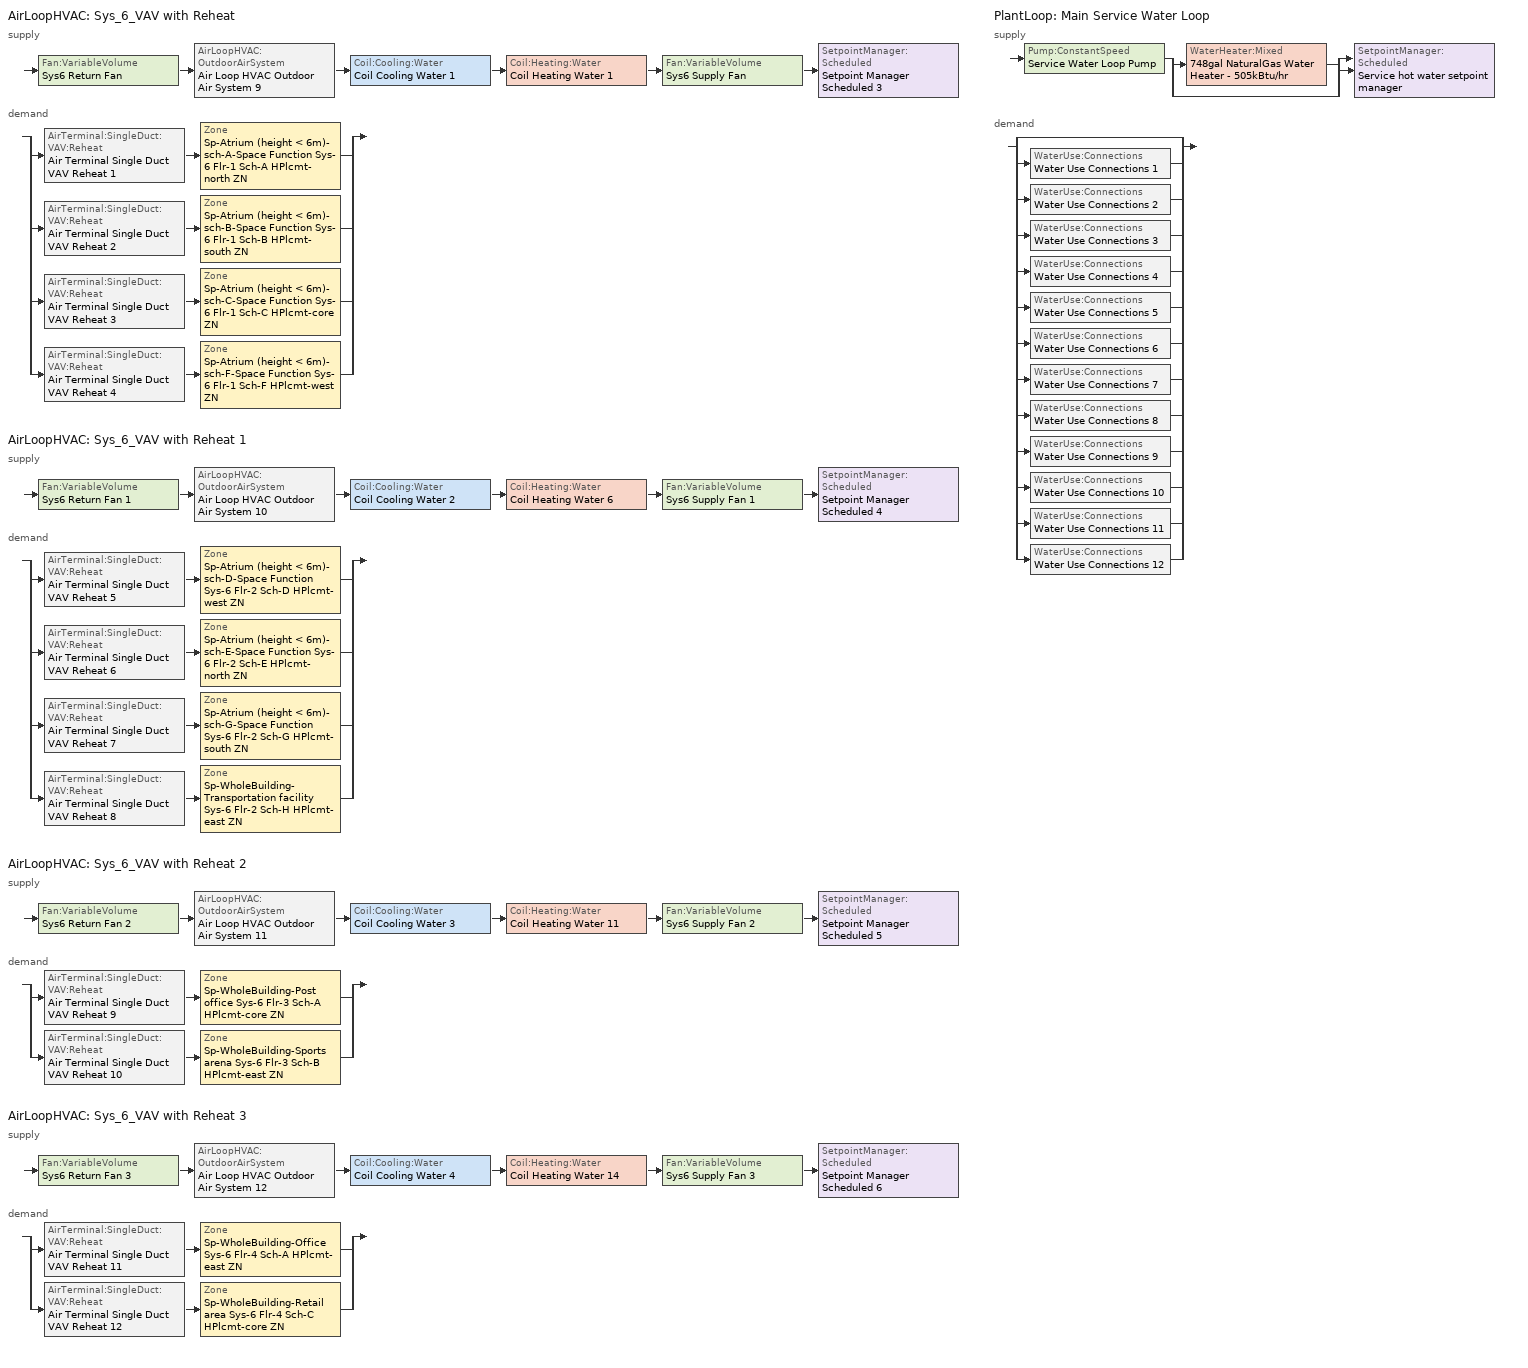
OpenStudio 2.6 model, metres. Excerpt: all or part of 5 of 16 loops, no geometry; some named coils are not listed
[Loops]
AirLoopHVAC 'Sys_6_VAV with Reheat'
 supply: Fan:VariableVolume 'Sys6 Return Fan' > AirLoopHVAC:OutdoorAirSystem 'Air Loop HVAC Outdoor Air System 9' > Coil:Cooling:Water 'Coil Cooling Water 1' > Coil:Heating:Water 'Coil Heating Water 1' > Fan:VariableVolume 'Sys6 Supply Fan' > SetpointManager:Scheduled 'Setpoint Manager Scheduled 3'
 demand: split
  | AirTerminal:SingleDuct:VAV:Reheat 'Air Terminal Single Duct VAV Reheat 1' > Zone 'Sp-Atrium (height < 6m)-sch-A-Space Function Sys-6 Flr-1 Sch-A HPlcmt-north ZN'
  | AirTerminal:SingleDuct:VAV:Reheat 'Air Terminal Single Duct VAV Reheat 2' > Zone 'Sp-Atrium (height < 6m)-sch-B-Space Function Sys-6 Flr-1 Sch-B HPlcmt-south ZN'
  | AirTerminal:SingleDuct:VAV:Reheat 'Air Terminal Single Duct VAV Reheat 3' > Zone 'Sp-Atrium (height < 6m)-sch-C-Space Function Sys-6 Flr-1 Sch-C HPlcmt-core ZN'
  | AirTerminal:SingleDuct:VAV:Reheat 'Air Terminal Single Duct VAV Reheat 4' > Zone 'Sp-Atrium (height < 6m)-sch-F-Space Function Sys-6 Flr-1 Sch-F HPlcmt-west ZN'
AirLoopHVAC 'Sys_6_VAV with Reheat 1'
 supply: Fan:VariableVolume 'Sys6 Return Fan 1' > AirLoopHVAC:OutdoorAirSystem 'Air Loop HVAC Outdoor Air System 10' > Coil:Cooling:Water 'Coil Cooling Water 2' > Coil:Heating:Water 'Coil Heating Water 6' > Fan:VariableVolume 'Sys6 Supply Fan 1' > SetpointManager:Scheduled 'Setpoint Manager Scheduled 4'
 demand: split
  | AirTerminal:SingleDuct:VAV:Reheat 'Air Terminal Single Duct VAV Reheat 5' > Zone 'Sp-Atrium (height < 6m)-sch-D-Space Function Sys-6 Flr-2 Sch-D HPlcmt-west ZN'
  | AirTerminal:SingleDuct:VAV:Reheat 'Air Terminal Single Duct VAV Reheat 6' > Zone 'Sp-Atrium (height < 6m)-sch-E-Space Function Sys-6 Flr-2 Sch-E HPlcmt-north ZN'
  | AirTerminal:SingleDuct:VAV:Reheat 'Air Terminal Single Duct VAV Reheat 7' > Zone 'Sp-Atrium (height < 6m)-sch-G-Space Function Sys-6 Flr-2 Sch-G HPlcmt-south ZN'
  | AirTerminal:SingleDuct:VAV:Reheat 'Air Terminal Single Duct VAV Reheat 8' > Zone 'Sp-WholeBuilding-Transportation facility Sys-6 Flr-2 Sch-H HPlcmt-east ZN'
AirLoopHVAC 'Sys_6_VAV with Reheat 2'
 supply: Fan:VariableVolume 'Sys6 Return Fan 2' > AirLoopHVAC:OutdoorAirSystem 'Air Loop HVAC Outdoor Air System 11' > Coil:Cooling:Water 'Coil Cooling Water 3' > Coil:Heating:Water 'Coil Heating Water 11' > Fan:VariableVolume 'Sys6 Supply Fan 2' > SetpointManager:Scheduled 'Setpoint Manager Scheduled 5'
 demand: split
  | AirTerminal:SingleDuct:VAV:Reheat 'Air Terminal Single Duct VAV Reheat 9' > Zone 'Sp-WholeBuilding-Post office Sys-6 Flr-3 Sch-A HPlcmt-core ZN'
  | AirTerminal:SingleDuct:VAV:Reheat 'Air Terminal Single Duct VAV Reheat 10' > Zone 'Sp-WholeBuilding-Sports arena Sys-6 Flr-3 Sch-B HPlcmt-east ZN'
AirLoopHVAC 'Sys_6_VAV with Reheat 3'
 supply: Fan:VariableVolume 'Sys6 Return Fan 3' > AirLoopHVAC:OutdoorAirSystem 'Air Loop HVAC Outdoor Air System 12' > Coil:Cooling:Water 'Coil Cooling Water 4' > Coil:Heating:Water 'Coil Heating Water 14' > Fan:VariableVolume 'Sys6 Supply Fan 3' > SetpointManager:Scheduled 'Setpoint Manager Scheduled 6'
 demand: split
  | AirTerminal:SingleDuct:VAV:Reheat 'Air Terminal Single Duct VAV Reheat 11' > Zone 'Sp-WholeBuilding-Office Sys-6 Flr-4 Sch-A HPlcmt-east ZN'
  | AirTerminal:SingleDuct:VAV:Reheat 'Air Terminal Single Duct VAV Reheat 12' > Zone 'Sp-WholeBuilding-Retail area Sys-6 Flr-4 Sch-C HPlcmt-core ZN'
PlantLoop 'Main Service Water Loop'
 supply: Pump:ConstantSpeed 'Service Water Loop Pump' > split
  | WaterHeater:Mixed '748gal NaturalGas Water Heater - 505kBtu/hr'
  | bypass
  join > SetpointManager:Scheduled 'Service hot water setpoint manager'
 demand: split
  | bypass
  | WaterUse:Connections 'Water Use Connections 1'
  | WaterUse:Connections 'Water Use Connections 2'
  | WaterUse:Connections 'Water Use Connections 3'
  | WaterUse:Connections 'Water Use Connections 4'
  | WaterUse:Connections 'Water Use Connections 5'
  | WaterUse:Connections 'Water Use Connections 6'
  | WaterUse:Connections 'Water Use Connections 7'
  | WaterUse:Connections 'Water Use Connections 8'
  | WaterUse:Connections 'Water Use Connections 9'
  | WaterUse:Connections 'Water Use Connections 10'
  | WaterUse:Connections 'Water Use Connections 11'
  | WaterUse:Connections 'Water Use Connections 12'
[Sizing:Zone] Zone Cooling Design Supply Air Temperature Input Method=SupplyAirTemperature; Zone Cooling Design Supply Air Temperature {C}=13; Zone Cooling Design Supply Air Temperature Difference {deltaC}=11.11; Zone Heating Design Supply Air Temperature Input Method=SupplyAirTemperature; Zone Heating Design Supply Air Temperature {C}=43; Zone Heating Design Supply Air Temperature Difference {deltaC}=11.11; Zone Cooling Design Supply Air Humidity Ratio {kg-H2O/kg-air}=0.0085; Zone Heating Design Supply Air Humidity Ratio {kg-H2O/kg-air}=0.008; Zone Heating Sizing Factor=1.3; Zone Cooling Sizing Factor=1.1; Cooling Design Air Flow Method=DesignDay; Heating Design Air Flow Method=DesignDay; Account for Dedicated Outdoor Air System=No; Dedicated Outdoor Air System Control Strategy=NeutralSupplyAir; Dedicated Outdoor Air Low Setpoint Temperature for Design {C}=autosize; Dedicated Outdoor Air High Setpoint Temperature for Design {C}=autosize
Sp-Atrium (height < 6m)-sch-A-Space Function Sys-6 Flr-1 Sch-A HPlcmt-north ZN; Sp-Atrium (height < 6m)-sch-B-Space Function Sys-6 Flr-1 Sch-B HPlcmt-south ZN; Sp-Atrium (height < 6m)-sch-C-Space Function Sys-6 Flr-1 Sch-C HPlcmt-core ZN; Sp-Atrium (height < 6m)-sch-F-Space Function Sys-6 Flr-1 Sch-F HPlcmt-west ZN; Sp-Atrium (height < 6m)-sch-D-Space Function Sys-6 Flr-2 Sch-D HPlcmt-west ZN; Sp-Atrium (height < 6m)-sch-E-Space Function Sys-6 Flr-2 Sch-E HPlcmt-north ZN; Sp-Atrium (height < 6m)-sch-G-Space Function Sys-6 Flr-2 Sch-G HPlcmt-south ZN; Sp-WholeBuilding-Transportation facility Sys-6 Flr-2 Sch-H HPlcmt-east ZN; Sp-WholeBuilding-Post office Sys-6 Flr-3 Sch-A HPlcmt-core ZN; Sp-WholeBuilding-Sports arena Sys-6 Flr-3 Sch-B HPlcmt-east ZN; Sp-WholeBuilding-Office Sys-6 Flr-4 Sch-A HPlcmt-east ZN; Sp-WholeBuilding-Retail area Sys-6 Flr-4 Sch-C HPlcmt-core ZN
[Zone equipment]
Sp-Atrium (height < 6m)-sch-A-Space Function Sys-6 Flr-1 Sch-A HPlcmt-north ZN: Air Terminal Single Duct VAV Reheat 1, Zone HVAC Baseboard Convective Water 9
Sp-Atrium (height < 6m)-sch-B-Space Function Sys-6 Flr-1 Sch-B HPlcmt-south ZN: Air Terminal Single Duct VAV Reheat 2, Zone HVAC Baseboard Convective Water 10
Sp-Atrium (height < 6m)-sch-C-Space Function Sys-6 Flr-1 Sch-C HPlcmt-core ZN: Air Terminal Single Duct VAV Reheat 3, Zone HVAC Baseboard Convective Water 11
Sp-Atrium (height < 6m)-sch-F-Space Function Sys-6 Flr-1 Sch-F HPlcmt-west ZN: Air Terminal Single Duct VAV Reheat 4, Zone HVAC Baseboard Convective Water 12
Sp-Atrium (height < 6m)-sch-D-Space Function Sys-6 Flr-2 Sch-D HPlcmt-west ZN: Air Terminal Single Duct VAV Reheat 5, Zone HVAC Baseboard Convective Water 13
Sp-Atrium (height < 6m)-sch-E-Space Function Sys-6 Flr-2 Sch-E HPlcmt-north ZN: Air Terminal Single Duct VAV Reheat 6, Zone HVAC Baseboard Convective Water 14
Sp-Atrium (height < 6m)-sch-G-Space Function Sys-6 Flr-2 Sch-G HPlcmt-south ZN: Air Terminal Single Duct VAV Reheat 7, Zone HVAC Baseboard Convective Water 15
Sp-WholeBuilding-Transportation facility Sys-6 Flr-2 Sch-H HPlcmt-east ZN: Air Terminal Single Duct VAV Reheat 8, Zone HVAC Baseboard Convective Water 16
Sp-WholeBuilding-Post office Sys-6 Flr-3 Sch-A HPlcmt-core ZN: Air Terminal Single Duct VAV Reheat 9, Zone HVAC Baseboard Convective Water 17
Sp-WholeBuilding-Sports arena Sys-6 Flr-3 Sch-B HPlcmt-east ZN: Air Terminal Single Duct VAV Reheat 10, Zone HVAC Baseboard Convective Water 18
Sp-WholeBuilding-Office Sys-6 Flr-4 Sch-A HPlcmt-east ZN: Air Terminal Single Duct VAV Reheat 11, Zone HVAC Baseboard Convective Water 19
Sp-WholeBuilding-Retail area Sys-6 Flr-4 Sch-C HPlcmt-core ZN: Air Terminal Single Duct VAV Reheat 12, Zone HVAC Baseboard Convective Water 20
[PlantLoop]
Main Service Water Loop: Glycol Concentration=0; Maximum Loop Temperature {C}=60; Minimum Loop Temperature {C}=10; Plant Loop Volume {m3}=Autocalculate; Load Distribution Scheme=Optimal
[Sizing:Plant]
Main Service Water Loop: Loop Type=Heating; Design Loop Exit Temperature {C}=60; Loop Design Temperature Difference {deltaC}=5; Sizing Option=NonCoincident; Zone Timesteps in Averaging Window=1; Coincident Sizing Factor Mode=None
[AirLoopHVAC] Availability Schedule=Always On Discrete; Design Supply Air Flow Rate {m3/s}=AutoSize
Sys_6_VAV with Reheat; Sys_6_VAV with Reheat 1; Sys_6_VAV with Reheat 2; Sys_6_VAV with Reheat 3
[Sizing:System] Type of Load to Size On=Sensible; Design Outdoor Air Flow Rate {m3/s}=Autosize; Minimum System Air Flow Ratio=0.3; Preheat Design Temperature {C}=7; Preheat Design Humidity Ratio {kg-H2O/kg-Air}=0.008; Precool Design Temperature {C}=12.8; Precool Design Humidity Ratio {kg-H2O/kg-Air}=0.008; Central Cooling Design Supply Air Temperature {C}=13; Central Heating Design Supply Air Temperature {C}=13.1; Sizing Option=NonCoincident; 100% Outdoor Air in Cooling=No; 100% Outdoor Air in Heating=No; Central Cooling Design Supply Air Humidity Ratio {kg-H2O/kg-Air}=0.0085; Central Heating Design Supply Air Humidity Ratio {kg-H2O/kg-Air}=0.008; Cooling Design Air Flow Method=DesignDay; Cooling Design Air Flow Rate {m3/s}=0; Heating Design Air Flow Method=DesignDay; Heating Design Air Flow Rate {m3/s}=0; System Outdoor Air Method=ZoneSum; Zone Maximum Outdoor Air Fraction=1; Cooling Supply Air Flow Rate Per Floor Area {m3/s-m2}=0.00996765; Cooling Fraction of Autosized Cooling Supply Air Flow Rate=1; Cooling Supply Air Flow Rate Per Unit Cooling Capacity {m3/s-W}=3.94755e-05; Heating Supply Air Flow Rate Per Floor Area {m3/s-m2}=0.00996765; Heating Fraction of Autosized Heating Supply Air Flow Rate=1; Heating Fraction of Autosized Cooling Supply Air Flow Rate=1; Heating Supply Air Flow Rate Per Unit Heating Capacity {m3/s-W}=3.15882e-05; Cooling Design Capacity Method=CoolingDesignCapacity; Cooling Design Capacity {W}=autosize; Cooling Design Capacity Per Floor Area {W/m2}=234.7; Fraction of Autosized Cooling Design Capacity=1; Heating Design Capacity Method=HeatingDesignCapacity; Heating Design Capacity {W}=autosize; Heating Design Capacity Per Floor Area {W/m2}=157; Fraction of Autosized Heating Design Capacity=1; Central Cooling Capacity Control Method=OnOff
Sys_6_VAV with Reheat; Sys_6_VAV with Reheat 1; Sys_6_VAV with Reheat 2; Sys_6_VAV with Reheat 3
[Controller:OutdoorAir] Minimum Outdoor Air Flow Rate {m3/s}=autosize; Maximum Outdoor Air Flow Rate {m3/s}=Autosize; Economizer Control Type=NoEconomizer; Economizer Control Action Type=ModulateFlow; Economizer Maximum Limit Dry-Bulb Temperature {C}=28; Economizer Maximum Limit Enthalpy {J/kg}=64000; Economizer Minimum Limit Dry-Bulb Temperature {C}=-100; Lockout Type=NoLockout; Minimum Limit Type=FixedMinimum; High Humidity Control=No; Heat Recovery Bypass Control Type=BypassWhenWithinEconomizerLimits
Name | Controller Mechanical Ventilation
Controller Outdoor Air 9 | Controller Mechanical Ventilation 9
Controller Outdoor Air 10 | Controller Mechanical Ventilation 10
Controller Outdoor Air 11 | Controller Mechanical Ventilation 11
Controller Outdoor Air 12 | Controller Mechanical Ventilation 12
[Controller:MechanicalVentilation] Availability Schedule=Always On Discrete; System Outdoor Air Method=ZoneSum
Controller Mechanical Ventilation 9; Controller Mechanical Ventilation 10; Controller Mechanical Ventilation 11; Controller Mechanical Ventilation 12
[AirLoopHVAC:OutdoorAirSystem]
Name | Controller
Air Loop HVAC Outdoor Air System 9 | Controller Outdoor Air 9
Air Loop HVAC Outdoor Air System 10 | Controller Outdoor Air 10
Air Loop HVAC Outdoor Air System 11 | Controller Outdoor Air 11
Air Loop HVAC Outdoor Air System 12 | Controller Outdoor Air 12
[Pump:ConstantSpeed]
Service Water Loop Pump: Rated Flow Rate {m3/s}=autosize; Rated Pump Head {Pa}=124190; Rated Power Consumption {W}=autosize; Motor Efficiency=0.9; Fraction of Motor Inefficiencies to Fluid Stream=0; Pump Control Type=Intermittent; Design Power Sizing Method=PowerPerFlowPerPressure; Design Electric Power per Unit Flow Rate {W/(m3/s)}=348701.1; Design Shaft Power per Unit Flow Rate per Unit Head {W-s/m3-Pa}=1.28205
[SetpointManager:Scheduled] Control Variable=Temperature
Name | Schedule
Setpoint Manager Scheduled 3 | Supply Air Temp
Setpoint Manager Scheduled 4 | Supply Air Temp 1
Setpoint Manager Scheduled 5 | Supply Air Temp 2
Setpoint Manager Scheduled 6 | Supply Air Temp 3
Service hot water setpoint manager | Service Water Loop Temp - 140F
[Fan:VariableVolume] Availability Schedule=Always On Discrete; Fan Efficiency=0.6045; Pressure Rise {Pa}=1017.592; Maximum Flow Rate {m3/s}=Autosize; Fan Power Minimum Flow Rate Input Method=FixedFlowRate; Fan Power Minimum Flow Fraction=0; Fan Power Minimum Air Flow Rate {m3/s}=0; Motor Efficiency=0.93; Motor In Airstream Fraction=1; Fan Power Coefficient 1=0.0407599; Fan Power Coefficient 2=0.088045; Fan Power Coefficient 3=-0.0729261; Fan Power Coefficient 4=0.94374; Fan Power Coefficient 5=0
Sys6 Supply Fan; Sys6 Return Fan; Sys6 Supply Fan 1; Sys6 Return Fan 1; Sys6 Supply Fan 2; Sys6 Return Fan 2; Sys6 Supply Fan 3; Sys6 Return Fan 3
[AirTerminal:SingleDuct:VAV:Reheat] Availability Schedule=Always On Discrete; Maximum Air Flow Rate {m3/s}=AutoSize; Zone Minimum Air Flow Input Method=Constant; Constant Minimum Air Flow Fraction=0.3; Maximum Hot Water or Steam Flow Rate {m3/s}=AutoSize; Minimum Hot Water or Steam Flow Rate {m3/s}=0; Convergence Tolerance=0.001; Damper Heating Action=Normal; Maximum Flow per Zone Floor Area During Reheat {m3/s-m2}=AutoSize; Maximum Flow Fraction During Reheat=AutoSize; Maximum Reheat Air Temperature {C}=43; Control For Outdoor Air=No
Name | Fixed Minimum Air Flow Rate {m3/s} | Reheat Coil
Air Terminal Single Duct VAV Reheat 1 | 3.75 | Coil Heating Water 2
Air Terminal Single Duct VAV Reheat 2 | 3.75 | Coil Heating Water 3
Air Terminal Single Duct VAV Reheat 3 | 5 | Coil Heating Water 4
Air Terminal Single Duct VAV Reheat 4 | 3.75 | Coil Heating Water 5
Air Terminal Single Duct VAV Reheat 5 | 3.75 | Coil Heating Water 7
Air Terminal Single Duct VAV Reheat 6 | 3.75 | Coil Heating Water 8
Air Terminal Single Duct VAV Reheat 7 | 3.75 | Coil Heating Water 9
Air Terminal Single Duct VAV Reheat 8 | 3.75 | Coil Heating Water 10
Air Terminal Single Duct VAV Reheat 9 | 5 | Coil Heating Water 12
Air Terminal Single Duct VAV Reheat 10 | 3.75 | Coil Heating Water 13
Air Terminal Single Duct VAV Reheat 11 | 3.75 | Coil Heating Water 15
Air Terminal Single Duct VAV Reheat 12 | 5 | Coil Heating Water 16
[WaterHeater:Mixed]
748gal NaturalGas Water Heater - 505kBtu/hr: Tank Volume {m3}=2.83199; Setpoint Temperature Schedule=Service Water Loop Temp - 140F; Deadband Temperature Difference {deltaC}=2; Maximum Temperature Limit {C}=82.2222; Heater Control Type=Cycle; Heater Maximum Capacity {W}=147971; Heater Fuel Type=NaturalGas; Heater Thermal Efficiency=0.8; Off Cycle Parasitic Fuel Consumption Rate {W}=20; Off Cycle Parasitic Fuel Type=NaturalGas; Off Cycle Parasitic Heat Fraction to Tank=0.8; On Cycle Parasitic Fuel Type=NaturalGas; Ambient Temperature Indicator=Schedule; Ambient Temperature Schedule=Water Heater Ambient Temp Schedule - 70F; Off Cycle Loss Coefficient to Ambient Temperature {W/K}=6; On Cycle Loss Coefficient to Ambient Temperature {W/K}=6; Use Side Effectiveness=1; Source Side Effectiveness=1; Use Side Design Flow Rate {m3/s}=autosize; Source Side Design Flow Rate {m3/s}=autosize; Indirect Water Heating Recovery Time {hr}=1.5; Source Side Flow Control Mode=IndirectHeatPrimarySetpoint
[WaterUse:Connections]
Name | Water Use Equipment Name 1
Water Use Connections 1 | Wholebuilding-office Service Water Use 0.57gal/min
Water Use Connections 2 | Wholebuilding-penitentiary Service Water Use 2.1gal/min
Water Use Connections 3 | Wholebuilding-performing arts theatre Service Water Use 0.59gal/min
Water Use Connections 4 | Wholebuilding-police station Service Water Use 0.57gal/min
Water Use Connections 5 | Wholebuilding-post office Service Water Use 0.76gal/min
Water Use Connections 6 | Wholebuilding-retail area Service Water Use 0.28gal/min
Water Use Connections 7 | Wholebuilding-school/university Service Water Use 1.18gal/min
Water Use Connections 8 | Wholebuilding-sports arena Service Water Use 1.42gal/min
Water Use Connections 9 | Wholebuilding-town hall Service Water Use 0.57gal/min
Water Use Connections 10 | Wholebuilding-transportation facility Service Water Use 0.68gal/min
Water Use Connections 11 | Wholebuilding-warehouse Service Water Use 0.03gal/min
Water Use Connections 12 | Wholebuilding-workshop Service Water Use 0.63gal/min
[WaterUse:Equipment:Definition]
Name | Peak Flow Rate {m3/s} | Target Temperature Schedule | Sensible Fraction Schedule | Latent Fraction Schedule
Wholebuilding-office Service Water Use Def 0.57gal/min | 3.58508e-05 | Schedule Ruleset 5 | Schedule Ruleset 3 | Schedule Ruleset 4
Wholebuilding-penitentiary Service Water Use Def 2.1gal/min | 0.000132781 | Schedule Ruleset 8 | Schedule Ruleset 6 | Schedule Ruleset 7
Wholebuilding-performing arts theatre Service Water Use Def 0.59gal/min | 3.73446e-05 | Schedule Ruleset 11 | Schedule Ruleset 9 | Schedule Ruleset 10
Wholebuilding-police station Service Water Use Def 0.57gal/min | 3.58508e-05 | Schedule Ruleset 14 | Schedule Ruleset 12 | Schedule Ruleset 13
Wholebuilding-post office Service Water Use Def 0.76gal/min | 4.78011e-05 | Schedule Ruleset 17 | Schedule Ruleset 15 | Schedule Ruleset 16
Wholebuilding-retail area Service Water Use Def 0.28gal/min | 1.77041e-05 | Schedule Ruleset 20 | Schedule Ruleset 18 | Schedule Ruleset 19
Wholebuilding-school/university Service Water Use Def 1.18gal/min | 7.46892e-05 | Schedule Ruleset 23 | Schedule Ruleset 21 | Schedule Ruleset 22
Wholebuilding-sports arena Service Water Use Def 1.42gal/min | 8.96271e-05 | Schedule Ruleset 26 | Schedule Ruleset 24 | Schedule Ruleset 25
Wholebuilding-town hall Service Water Use Def 0.57gal/min | 3.58508e-05 | Schedule Ruleset 29 | Schedule Ruleset 27 | Schedule Ruleset 28
Wholebuilding-transportation facility Service Water Use Def 0.68gal/min | 4.31538e-05 | Schedule Ruleset 32 | Schedule Ruleset 30 | Schedule Ruleset 31
Wholebuilding-warehouse Service Water Use Def 0.03gal/min | 1.99171e-06 | Schedule Ruleset 35 | Schedule Ruleset 33 | Schedule Ruleset 34
Wholebuilding-workshop Service Water Use Def 0.63gal/min | 3.98343e-05 | Schedule Ruleset 38 | Schedule Ruleset 36 | Schedule Ruleset 37
[WaterUse:Equipment]
Name | Water Use Equipment Definition | Space | Flow Rate Fraction Schedule
Wholebuilding-office Service Water Use 0.57gal/min | Wholebuilding-office Service Water Use Def 0.57gal/min | WholeBuilding-Office | NECB-A-Service Water Heating
Wholebuilding-penitentiary Service Water Use 2.1gal/min | Wholebuilding-penitentiary Service Water Use Def 2.1gal/min | WholeBuilding-Penitentiary | NECB-H-Service Water Heating
Wholebuilding-performing arts theatre Service Water Use 0.59gal/min | Wholebuilding-performing arts theatre Service Water Use Def 0.59gal/min | WholeBuilding-Performing arts theatre | NECB-C-Service Water Heating
Wholebuilding-police station Service Water Use 0.57gal/min | Wholebuilding-police station Service Water Use Def 0.57gal/min | WholeBuilding-Police station | NECB-H-Service Water Heating
Wholebuilding-post office Service Water Use 0.76gal/min | Wholebuilding-post office Service Water Use Def 0.76gal/min | WholeBuilding-Post office | NECB-A-Service Water Heating
Wholebuilding-retail area Service Water Use 0.28gal/min | Wholebuilding-retail area Service Water Use Def 0.28gal/min | WholeBuilding-Retail area | NECB-C-Service Water Heating
Wholebuilding-school/university Service Water Use 1.18gal/min | Wholebuilding-school/university Service Water Use Def 1.18gal/min | WholeBuilding-School/university | NECB-D-Service Water Heating
Wholebuilding-sports arena Service Water Use 1.42gal/min | Wholebuilding-sports arena Service Water Use Def 1.42gal/min | WholeBuilding-Sports arena | NECB-B-Service Water Heating
Wholebuilding-town hall Service Water Use 0.57gal/min | Wholebuilding-town hall Service Water Use Def 0.57gal/min | WholeBuilding-Town hall | NECB-D-Service Water Heating
Wholebuilding-transportation facility Service Water Use 0.68gal/min | Wholebuilding-transportation facility Service Water Use Def 0.68gal/min | WholeBuilding-Transportation facility | NECB-H-Service Water Heating
Wholebuilding-warehouse Service Water Use 0.03gal/min | Wholebuilding-warehouse Service Water Use Def 0.03gal/min | WholeBuilding-Warehouse | NECB-A-Service Water Heating
Wholebuilding-workshop Service Water Use 0.63gal/min | Wholebuilding-workshop Service Water Use Def 0.63gal/min | WholeBuilding-Workshop | NECB-A-Service Water Heating
[Schedule:Ruleset]
Name | Default Day Schedule
Supply Air Temp | Supply Air Temp Default
Supply Air Temp 1 | Supply Air Temp Default 1
Supply Air Temp 2 | Supply Air Temp Default 2
Supply Air Temp 3 | Supply Air Temp Default 3
Service Water Loop Temp - 140F | Service Water Loop Temp - 140F Default
Water Heater Ambient Temp Schedule - 70F | Water Heater Ambient Temp Schedule - 70F Default
Schedule Ruleset 3 | Schedule Day 7
Schedule Ruleset 4 | Schedule Day 8
Schedule Ruleset 5 | Schedule Day 9
NECB-A-Service Water Heating | NECB-A-Service Water Heating Default
Schedule Ruleset 6 | Schedule Day 10
Schedule Ruleset 7 | Schedule Day 11
Schedule Ruleset 8 | Schedule Day 12
NECB-H-Service Water Heating | NECB-H-Service Water Heating Default
Schedule Ruleset 9 | Schedule Day 13
Schedule Ruleset 10 | Schedule Day 14
Schedule Ruleset 11 | Schedule Day 15
NECB-C-Service Water Heating | NECB-C-Service Water Heating Default
Schedule Ruleset 12 | Schedule Day 16
Schedule Ruleset 13 | Schedule Day 17
Schedule Ruleset 14 | Schedule Day 18
Schedule Ruleset 15 | Schedule Day 19
Schedule Ruleset 16 | Schedule Day 20
Schedule Ruleset 17 | Schedule Day 21
Schedule Ruleset 18 | Schedule Day 22
Schedule Ruleset 19 | Schedule Day 23
Schedule Ruleset 20 | Schedule Day 24
Schedule Ruleset 21 | Schedule Day 25
Schedule Ruleset 22 | Schedule Day 26
Schedule Ruleset 23 | Schedule Day 27
NECB-D-Service Water Heating | NECB-D-Service Water Heating Default
Schedule Ruleset 24 | Schedule Day 28
Schedule Ruleset 25 | Schedule Day 29
Schedule Ruleset 26 | Schedule Day 30
NECB-B-Service Water Heating | NECB-B-Service Water Heating Default
Schedule Ruleset 27 | Schedule Day 31
Schedule Ruleset 28 | Schedule Day 32
Schedule Ruleset 29 | Schedule Day 33
Schedule Ruleset 30 | Schedule Day 34
Schedule Ruleset 31 | Schedule Day 35
Schedule Ruleset 32 | Schedule Day 36
Schedule Ruleset 33 | Schedule Day 37
Schedule Ruleset 34 | Schedule Day 38
Schedule Ruleset 35 | Schedule Day 39
Schedule Ruleset 36 | Schedule Day 40
Schedule Ruleset 37 | Schedule Day 41
Schedule Ruleset 38 | Schedule Day 42
[Schedule:Day]
Supply Air Temp Default; Supply Air Temp Default 1; Supply Air Temp Default 2; Supply Air Temp Default 3: 24, 0, 13
Service Water Loop Temp - 140F Default; Schedule Day 9; Schedule Day 12; Schedule Day 15; Schedule Day 18; Schedule Day 21; Schedule Day 24; Schedule Day 27; Schedule Day 30; Schedule Day 33; Schedule Day 36; Schedule Day 39; Schedule Day 42: 24, 0, 60
Water Heater Ambient Temp Schedule - 70F Default: 24, 0, 21.1111
Schedule Day 7; Schedule Day 10; Schedule Day 13; Schedule Day 16; Schedule Day 19; Schedule Day 22; Schedule Day 25; Schedule Day 28; Schedule Day 31; Schedule Day 34; Schedule Day 37; Schedule Day 40: 24, 0, 0.2
Schedule Day 8; NECB-A-Service Water Heating Sat Day; NECB-A-Service Water Heating Sun|Hol Day; Schedule Day 11; Schedule Day 14; Schedule Day 17; Schedule Day 20; Schedule Day 23; Schedule Day 26; NECB-D-Service Water Heating Sat Day; NECB-D-Service Water Heating Sun|Hol Day; Schedule Day 29; Schedule Day 32; Schedule Day 35; Schedule Day 38; Schedule Day 41: 24, 0, 0.05
NECB-A-Service Water Heating Default; NECB-A-Service Water Heating Default|Wkdy Day: 7, 0, 0.05, 8, 0, 0.1, 10, 0, 0.5, 16, 0, 0.9, 17, 0, 0.7, 18, 0, 0.5, 19, 0, 0.3, 22, 0, 0.2, 24, 0, 0.05
NECB-H-Service Water Heating Default; NECB-H-Service Water Heating Default|Wkdy Day; NECB-H-Service Water Heating Sat Day; NECB-H-Service Water Heating Sun|Hol Day: 24, 0, 0.9
NECB-C-Service Water Heating Default; NECB-C-Service Water Heating Default|Wkdy Day: 8, 0, 0.05, 9, 0, 0.1, 10, 0, 0.2, 11, 0, 0.3, 12, 0, 0.4, 16, 0, 0.8, 17, 0, 0.6, 18, 0, 0.4, 19, 0, 0.3, 21, 0, 0.2, 24, 0, 0.05
NECB-C-Service Water Heating Sat Day: 8, 0, 0.05, 9, 0, 0.1, 10, 0, 0.2, 11, 0, 0.3, 12, 0, 0.5, 16, 0, 0.9, 17, 0, 0.7, 18, 0, 0.5, 19, 0, 0.3, 21, 0, 0.2, 24, 0, 0.05
NECB-C-Service Water Heating Sun|Hol Day: 8, 0, 0.05, 9, 0, 0.1, 10, 0, 0.2, 11, 0, 0.3, 12, 0, 0.5, 17, 0, 0.9, 18, 0, 0.5, 19, 0, 0.3, 24, 0, 0.05
NECB-D-Service Water Heating Default; NECB-D-Service Water Heating Default|Wkdy Day: 8, 0, 0.05, 10, 0, 0.5, 16, 0, 0.9, 17, 0, 0.7, 18, 0, 0.3, 21, 0, 0.5, 22, 0, 0.3, 24, 0, 0.05
NECB-B-Service Water Heating Default; NECB-B-Service Water Heating Default|Wkdy Day: 1, 0, 0.6, 2, 0, 0.5, 9, 0, 0.05, 11, 0, 0.7, 12, 0, 0.4, 13, 0, 0.5, 15, 0, 0.6, 16, 0, 0.4, 18, 0, 0.3, 19, 0, 0.4, 20, 0, 0.5, 22, 0, 0.8, 24, 0, 0.9
NECB-B-Service Water Heating Sat Day: 1, 0, 0.7, 2, 0, 0.6, 9, 0, 0.05, 11, 0, 0.7, 12, 0, 0.4, 13, 0, 0.5, 15, 0, 0.6, 16, 0, 0.4, 18, 0, 0.3, 19, 0, 0.4, 20, 0, 0.5, 22, 0, 0.8, 24, 0, 0.9
NECB-B-Service Water Heating Sun|Hol Day: 1, 0, 0.5, 2, 0, 0.6, 9, 0, 0.05, 11, 0, 0.7, 12, 0, 0.4, 13, 0, 0.5, 15, 0, 0.6, 16, 0, 0.4, 18, 0, 0.3, 19, 0, 0.4, 20, 0, 0.5, 22, 0, 0.8, 24, 0, 0.5
[Schedule:Rule] Date Specification Type=DateRange; Start Month=1; Start Day=1; End Month=12; End Day=31
Name | Schedule Ruleset | Rule Order | Day Schedule | Apply Monday | Apply Tuesday | Apply Wednesday | Apply Thursday | Apply Friday | Apply Saturday | Apply Sunday
Schedule Rule 152 | NECB-A-Service Water Heating | 2 | NECB-A-Service Water Heating Default|Wkdy Day | Yes | Yes | Yes | Yes | Yes
Schedule Rule 153 | NECB-A-Service Water Heating | 1 | NECB-A-Service Water Heating Sat Day |  |  |  |  |  | Yes
Schedule Rule 154 | NECB-A-Service Water Heating | 0 | NECB-A-Service Water Heating Sun|Hol Day |  |  |  |  |  |  | Yes
Schedule Rule 155 | NECB-H-Service Water Heating | 2 | NECB-H-Service Water Heating Default|Wkdy Day | Yes | Yes | Yes | Yes | Yes
Schedule Rule 156 | NECB-H-Service Water Heating | 1 | NECB-H-Service Water Heating Sat Day |  |  |  |  |  | Yes
Schedule Rule 157 | NECB-H-Service Water Heating | 0 | NECB-H-Service Water Heating Sun|Hol Day |  |  |  |  |  |  | Yes
Schedule Rule 158 | NECB-C-Service Water Heating | 2 | NECB-C-Service Water Heating Default|Wkdy Day | Yes | Yes | Yes | Yes | Yes
Schedule Rule 159 | NECB-C-Service Water Heating | 1 | NECB-C-Service Water Heating Sat Day |  |  |  |  |  | Yes
Schedule Rule 160 | NECB-C-Service Water Heating | 0 | NECB-C-Service Water Heating Sun|Hol Day |  |  |  |  |  |  | Yes
Schedule Rule 161 | NECB-D-Service Water Heating | 2 | NECB-D-Service Water Heating Default|Wkdy Day | Yes | Yes | Yes | Yes | Yes
Schedule Rule 162 | NECB-D-Service Water Heating | 1 | NECB-D-Service Water Heating Sat Day |  |  |  |  |  | Yes
Schedule Rule 163 | NECB-D-Service Water Heating | 0 | NECB-D-Service Water Heating Sun|Hol Day |  |  |  |  |  |  | Yes
Schedule Rule 164 | NECB-B-Service Water Heating | 2 | NECB-B-Service Water Heating Default|Wkdy Day | Yes | Yes | Yes | Yes | Yes
Schedule Rule 165 | NECB-B-Service Water Heating | 1 | NECB-B-Service Water Heating Sat Day |  |  |  |  |  | Yes
Schedule Rule 166 | NECB-B-Service Water Heating | 0 | NECB-B-Service Water Heating Sun|Hol Day |  |  |  |  |  |  | Yes
[Schedule:Constant]
Always On Discrete: Value=1
